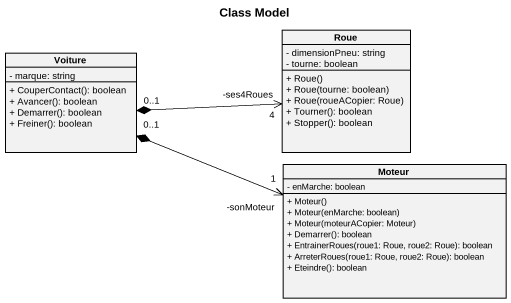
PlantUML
@startuml
title Class Model
hide circle
hide empty members
skinparam classAttributeIconSize 0
class Roue {
  - dimensionPneu: string
  - tourne: boolean
  + Roue()
  + Roue(tourne: boolean)
  + Roue(roueACopier: Roue)
  + Tourner(): boolean
  + Stopper(): boolean
}
class Voiture {
  - marque: string
  + CouperContact(): boolean
  + Avancer(): boolean
  + Demarrer(): boolean
  + Freiner(): boolean
}
class Moteur {
  - enMarche: boolean
  + Moteur()
  + Moteur(enMarche: boolean)
  + Moteur(moteurACopier: Moteur)
  + Demarrer(): boolean
  + EntrainerRoues(roue1: Roue, roue2: Roue): boolean
  + ArreterRoues(roue1: Roue, roue2: Roue): boolean
  + Eteindre(): boolean
}
Roue "-ses4Roues\n4" <-left-* "0..1" Voiture
Moteur "-sonMoteur\n1" <-left-* "0..1" Voiture
@enduml
